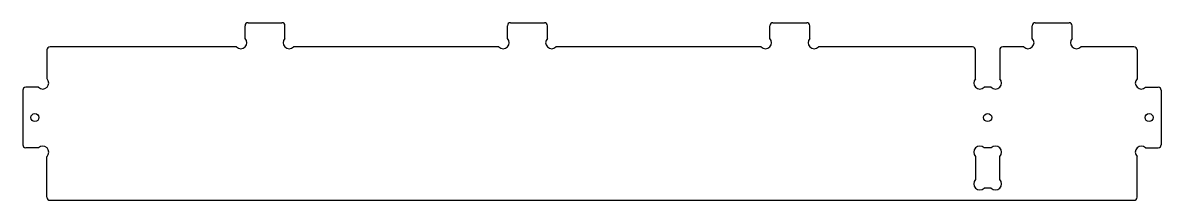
# Model space of a CAD drawing. Header units: millimetres. Extents: x -310 to 254, y 71 to 159.
import ezdxf

# ---------------------------------------------------------------- set-up
doc = ezdxf.new("R2010")
doc.units = ezdxf.units.MM

msp = doc.modelspace()

# ---------------------------------------------------------------- linework, layer by layer
at = {"color": 7, "linetype": 'Continuous', "lineweight": 25}
for p, q in [((-199.53, 151.69), (-199.53, 157.94)), ((-198.03, 159.44), (-181.23, 159.44)), ((-179.73, 151.69), (-179.73, 157.94)), ((-69.53, 151.69), (-69.53, 157.94)), ((-68.03, 159.44), (-51.23, 159.44)), ((-49.73, 151.69), (-49.73, 157.94)), ((60.47, 151.69), (60.47, 157.94)), ((61.97, 159.44), (78.77, 159.44)), ((80.27, 151.69), (80.27, 157.94)), ((190.47, 151.69), (190.47, 157.94)), ((191.97, 159.44), (208.77, 159.44)), ((210.27, 151.69), (210.27, 157.94)), ((-203.78, 147.44), (-296.13, 147.44)), ((-73.78, 147.44), (-175.49, 147.44)), ((56.22, 147.44), (-45.49, 147.44)), ((160.87, 147.44), (84.51, 147.44)), ((186.22, 147.44), (175.87, 147.44)), ((240.87, 147.44), (214.51, 147.44)), ((-297.63, 145.94), (-297.63, 131.69)), ((162.37, 131.69), (162.37, 145.94)), ((174.37, 145.94), (174.37, 131.69)), ((242.37, 145.94), (242.37, 131.69)), ((-309.63, 125.94), (-309.63, 98.94)), ((-301.88, 127.44), (-308.13, 127.44)), ((170.12, 127.44), (166.61, 127.44)), ((246.61, 127.44), (252.87, 127.44)), ((254.37, 125.94), (254.37, 98.94)), ((-301.88, 97.44), (-308.13, 97.44)), ((170.12, 97.44), (166.61, 97.44)), ((246.61, 97.44), (252.87, 97.44)), ((-297.63, 72.94), (-297.63, 93.2)), ((162.37, 93.2), (162.37, 81.69)), ((174.37, 81.69), (174.37, 93.2)), ((242.37, 72.94), (242.37, 93.2)), ((170.12, 77.44), (166.61, 77.44)), ((-296.13, 71.44), (240.87, 71.44))]:
    msp.add_line(p, q, dxfattribs=at)
for centre in [(-303.63, 112.44), (168.37, 112.44), (248.37, 112.44)]:
    msp.add_circle(centre, 2, dxfattribs=at)
for centre, radius, start, end in [((-198.03, 157.94), 1.5, 90, 180), ((-181.23, 157.94), 1.5, 0, 90), ((-68.03, 157.94), 1.5, 90, 180), ((-51.23, 157.94), 1.5, 0, 90), ((61.97, 157.94), 1.5, 90, 180), ((78.77, 157.94), 1.5, 0, 90), ((191.97, 157.94), 1.5, 90, 180), ((208.77, 157.94), 1.5, 0, 90), ((-296.13, 145.94), 1.5, 90, 180), ((-201.65, 149.56), 3, 225, 45), ((-177.61, 149.56), 3, 135, 315), ((-71.65, 149.56), 3, 225, 45), ((-47.61, 149.56), 3, 135, 315), ((58.35, 149.56), 3, 225, 45), ((82.39, 149.56), 3, 135, 315), ((160.87, 145.94), 1.5, 0, 90), ((175.87, 145.94), 1.5, 90, 180), ((188.35, 149.56), 3, 225, 45), ((212.39, 149.56), 3, 135, 315), ((240.87, 145.94), 1.5, 360, 90), ((-299.75, 129.56), 3, 225, 45), ((164.49, 129.56), 3, 135, 315), ((172.25, 129.56), 3, 225, 45), ((244.49, 129.56), 3, 135, 315), ((-308.13, 125.94), 1.5, 90, 180), ((252.87, 125.94), 1.5, 0, 90), ((-308.13, 98.94), 1.5, 180, 270), ((-299.75, 95.32), 3, 315, 135), ((164.49, 95.32), 3, 45, 225), ((172.25, 95.32), 3, 315, 135), ((244.49, 95.32), 3, 45, 225), ((252.87, 98.94), 1.5, 270, 0), ((164.49, 79.56), 3, 135, 315), ((172.25, 79.56), 3, 225, 45), ((-296.13, 72.94), 1.5, 180, 270), ((240.87, 72.94), 1.5, 270, 0)]:
    msp.add_arc(centre, radius, start, end, dxfattribs=at)

doc.saveas('drawing.dxf')
